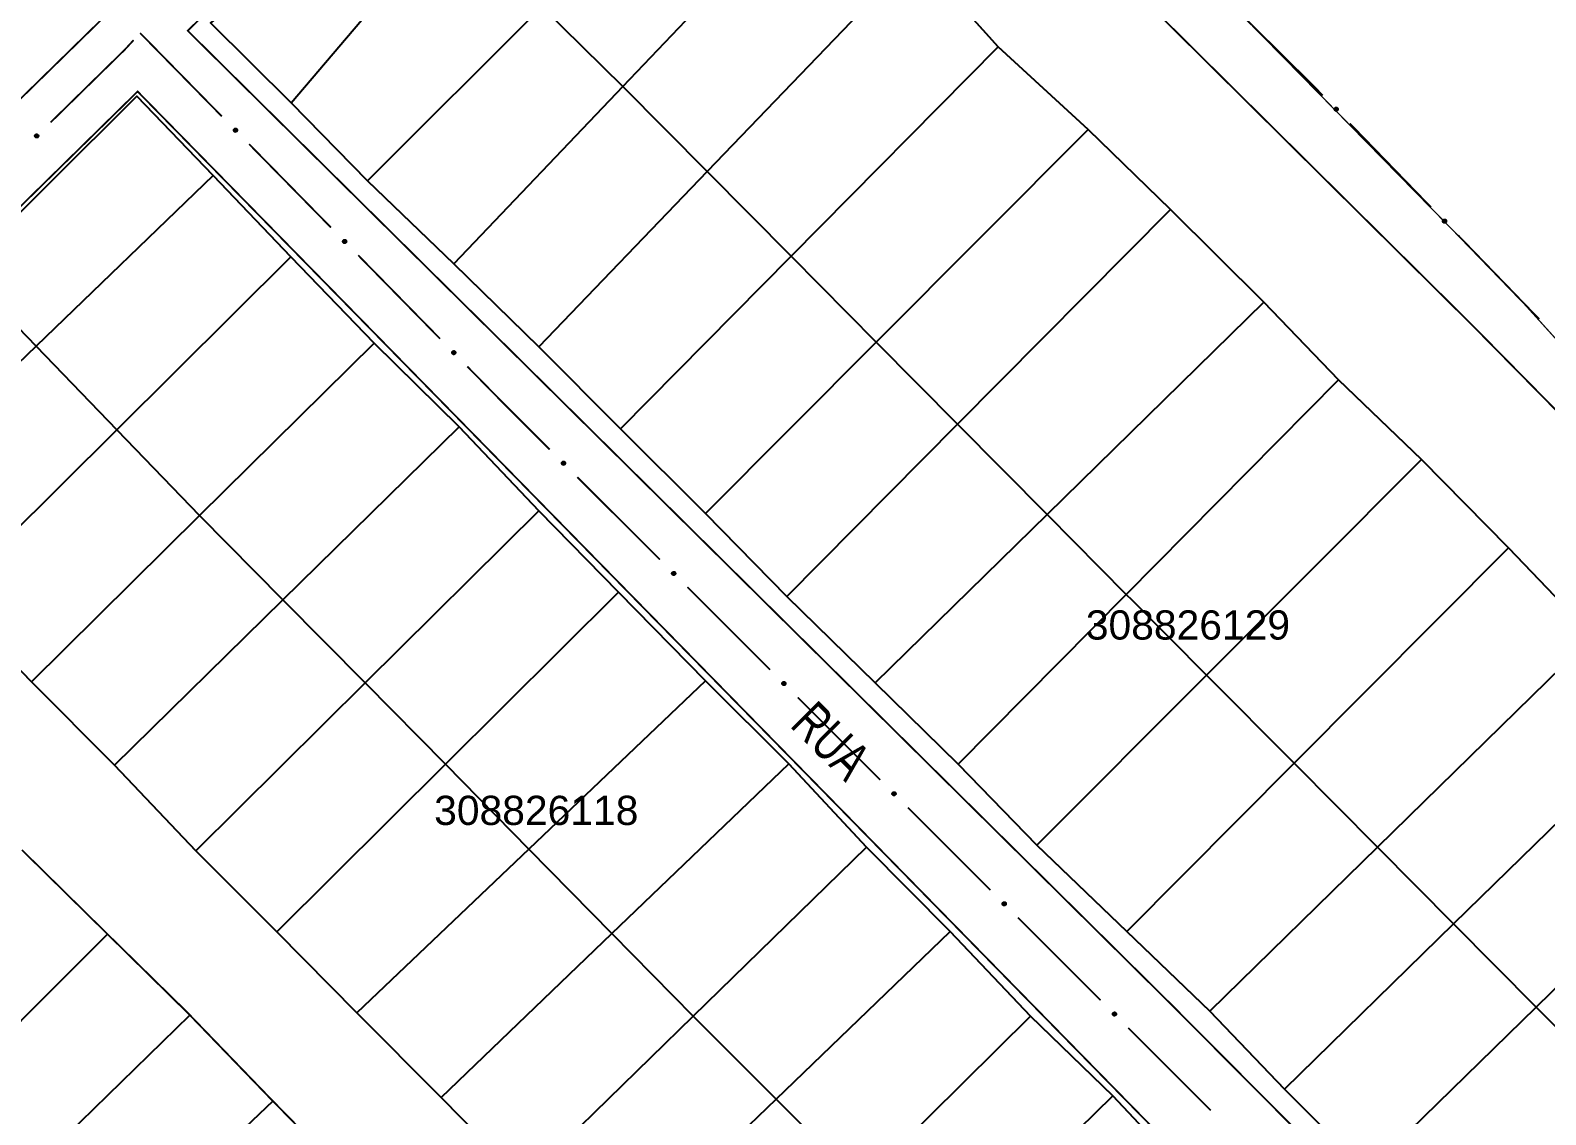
# Model space of a CAD drawing. Extents: x 205150 to 206910, y 4858726 to 4860849.
# Drawn here: x 205817.3 to 205972.9, y 4860517.1 to 4860628.5 of the extents above; entities that cross this region are included whole.
import ezdxf

# ---------------------------------------------------------------- set-up
doc = ezdxf.new("R2010")
doc.units = 0
doc.header["$LTSCALE"] = 1.5
doc.header["$MEASUREMENT"] = 0
doc.linetypes.add('TRACO_25', pattern=[8, 3, -1, 1, -1, 1, -1])
for name, color, linetype in [('CD-MALHA-LOTES', 7, 'CONTINUOUS'), ('CD_TXT_QUADRA', 7, 'CONTINUOUS'), ('LM-LIM-SETOR-FISCAL', 7, 'CONTINUOUS'), ('RU-QUADRAS', 6, 'CONTINUOUS'), ('SV-EIXO-ROD-ESTR', 7, 'CONTINUOUS'), ('SV-EIXO-RUA-N-PAV', 6, 'CONTINUOUS'), ('SV-EST-MUNIC-PAV', 20, 'CONTINUOUS'), ('SV-RUA-NAO-PAV-S-GUIA-C-GUIA', 7, 'CONTINUOUS'), ('SV-TXT-RUA-N-PAV-S-GUIA-C-GUIA', 7, 'CONTINUOUS')]:
    doc.layers.add(name, color=color, linetype=linetype)
doc.styles.add('ARIAL', font='ARIAL.TTF')
doc.linetypes.add('Limite', pattern='A,20,-3,[130,ltypeshp.shx,S=6.35,R=0,X=0,Y=0],-3,20', length=46)

msp = doc.modelspace()

# ---------------------------------------------------------------- linework, layer by layer
at = {"layer": 'CD-MALHA-LOTES'}
for points in [[(205854.56, 4860646.61), (205837.11, 4860630.27), (205835.78, 4860629.25), (205844.05, 4860621.05)], [(205878.11, 4860622.71), (205885.31, 4860630.27), (205900.17, 4860644.42)], [(205844.05, 4860621.05), (205851.89, 4860630.27), (205861.92, 4860639.02)], [(205908.18, 4860636.24), (205902.41, 4860630.27), (205886.77, 4860613.98)], [(205916.67, 4860626.8), (205908.18, 4860636.24)], [(205851.88, 4860613.05), (205869.79, 4860630.91)], [(205869.79, 4860630.91), (205878.11, 4860622.71)], [(205895.39, 4860605.29), (205916.67, 4860626.8)], [(205925.91, 4860618.29), (205916.67, 4860626.8)], [(205878.11, 4860622.71), (205860.77, 4860604.52)], [(205878.11, 4860622.71), (205886.77, 4860613.98)], [(205810.28, 4860603.91), (205828.22, 4860621.73), (205836.03, 4860613.57)], [(205844.05, 4860621.05), (205851.88, 4860613.05)], [(205904.14, 4860596.47), (205925.91, 4860618.29)], [(205934.37, 4860610.1), (205925.91, 4860618.29)], [(205836.03, 4860613.57), (205817.86, 4860596.05)], [(205836.03, 4860613.57), (205844.01, 4860605.22)], [(205886.77, 4860613.98), (205869.49, 4860595.99)], [(205886.77, 4860613.98), (205895.39, 4860605.29)], [(205851.88, 4860613.05), (205860.77, 4860604.52)], [(205912.49, 4860588.04), (205934.37, 4860610.1)], [(205943.95, 4860600.58), (205934.37, 4860610.1)], [(205810.28, 4860603.91), (205817.86, 4860596.05)], [(205844.01, 4860605.22), (205826.14, 4860587.46)], [(205844.01, 4860605.22), (205852.57, 4860596.37)], [(205860.77, 4860604.52), (205869.49, 4860595.99)], [(205877.87, 4860587.58), (205895.39, 4860605.29)], [(205895.39, 4860605.29), (205904.14, 4860596.47)], [(205943.95, 4860600.58), (205921.68, 4860578.77)], [(205951.6, 4860592.58), (205943.95, 4860600.58)], [(205834.65, 4860578.65), (205852.57, 4860596.37)], [(205852.57, 4860596.37), (205861.3, 4860587.76)], [(205886.59, 4860578.88), (205904.14, 4860596.47)], [(205904.14, 4860596.47), (205912.49, 4860588.04)], [(205817.86, 4860596.05), (205800.13, 4860578.96)], [(205817.86, 4860596.05), (205826.14, 4860587.46)], [(205869.49, 4860595.99), (205877.87, 4860587.58)], [(205929.82, 4860570.56), (205951.6, 4860592.58)], [(205960.14, 4860584.41), (205951.6, 4860592.58)], [(205826.14, 4860587.46), (205808.9, 4860570.34)], [(205826.14, 4860587.46), (205834.65, 4860578.65)], [(205843.21, 4860569.99), (205861.3, 4860587.76)], [(205861.3, 4860587.76), (205869.5, 4860579.15)], [(205877.87, 4860587.58), (205886.59, 4860578.88)], [(205894.95, 4860570.35), (205912.49, 4860588.04)], [(205912.49, 4860588.04), (205921.68, 4860578.77)], [(205938.05, 4860562.28), (205960.14, 4860584.41)], [(205969.08, 4860575.34), (205960.14, 4860584.41)], [(205869.5, 4860579.15), (205851.65, 4860561.47)], [(205869.5, 4860579.15), (205877.67, 4860570.8)], [(205817.39, 4860561.57), (205834.65, 4860578.65)], [(205834.65, 4860578.65), (205843.21, 4860569.99)], [(205886.59, 4860578.88), (205894.95, 4860570.35)], [(205921.68, 4860578.77), (205904.02, 4860561.46)], [(205921.68, 4860578.77), (205929.82, 4860570.56)], [(205947.06, 4860553.21), (205969.08, 4860575.34)], [(205977.75, 4860566.28), (205969.08, 4860575.34)], [(205817.39, 4860561.57), (205808.9, 4860570.34)], [(205825.92, 4860553.01), (205843.21, 4860569.99)], [(205843.21, 4860569.99), (205851.65, 4860561.47)], [(205859.9, 4860553.13), (205877.67, 4860570.8)], [(205877.67, 4860570.8), (205886.6, 4860561.69)], [(205894.95, 4860570.35), (205904.02, 4860561.46)], [(205912.55, 4860553.11), (205929.82, 4860570.56)], [(205929.82, 4860570.56), (205930.38, 4860570), (205938.05, 4860562.28)], [(205977.75, 4860566.28), (205955.61, 4860544.61)], [(205920.62, 4860544.82), (205938.05, 4860562.28)], [(205938.05, 4860562.28), (205947.06, 4860553.21)], [(205825.92, 4860553.01), (205817.39, 4860561.57)], [(205851.65, 4860561.47), (205834.26, 4860544.24)], [(205851.65, 4860561.47), (205859.9, 4860553.13)], [(205886.6, 4860561.69), (205868.47, 4860544.41)], [(205886.6, 4860561.69), (205895.15, 4860553.15)], [(205904.02, 4860561.46), (205912.55, 4860553.11)], [(205985.59, 4860558.36), (205963.43, 4860536.73)], [(205834.26, 4860544.24), (205825.92, 4860553.01)], [(205842.6, 4860535.91), (205859.9, 4860553.13)], [(205859.9, 4860553.13), (205868.47, 4860544.41)], [(205877, 4860535.73), (205895.15, 4860553.15)], [(205895.15, 4860553.15), (205903.13, 4860544.61)], [(205912.55, 4860553.11), (205920.62, 4860544.82)], [(205929.86, 4860535.94), (205947.06, 4860553.21)], [(205947.06, 4860553.21), (205955.61, 4860544.61)], [(205971.92, 4860528.18), (205993.85, 4860549.63)], [(205920.62, 4860544.82), (205929.86, 4860535.94)], [(205816.79, 4860543.95), (205825.21, 4860535.68)], [(205842.6, 4860535.91), (205834.26, 4860544.24)], [(205868.47, 4860544.41), (205850.8, 4860527.58)], [(205868.47, 4860544.41), (205877, 4860535.73)], [(205885.34, 4860527.25), (205903.13, 4860544.61)], [(205903.13, 4860544.61), (205911.74, 4860535.95)], [(205955.61, 4860544.61), (205938.4, 4860527.76)], [(205955.61, 4860544.61), (205963.43, 4860536.73)], [(205825.21, 4860535.68), (205807.45, 4860517.93)], [(205833.66, 4860527.36), (205825.21, 4860535.68)], [(205850.8, 4860527.58), (205842.6, 4860535.91)], [(205859.47, 4860518.89), (205877, 4860535.73)], [(205877, 4860535.73), (205885.34, 4860527.25)], [(205893.87, 4860518.73), (205911.74, 4860535.95)], [(205911.74, 4860535.95), (205919.98, 4860527.23)], [(205929.86, 4860535.94), (205938.4, 4860527.76)], [(205963.43, 4860536.73), (205946.05, 4860519.76)], [(205963.43, 4860536.73), (205971.92, 4860528.18)], [(205938.4, 4860527.76), (205946.05, 4860519.76)], [(205954.59, 4860511.24), (205971.92, 4860528.18)], [(205971.92, 4860528.18), (205979.92, 4860520.13)], [(205815.41, 4860509.53), (205833.66, 4860527.36)], [(205842.18, 4860518.53), (205833.66, 4860527.36)], [(205859.47, 4860518.89), (205850.8, 4860527.58)], [(205867.96, 4860510.27), (205885.34, 4860527.25)], [(205885.34, 4860527.25), (205893.87, 4860518.73)], [(205919.98, 4860527.23), (205902.59, 4860510.01)], [(205919.98, 4860527.23), (205928.45, 4860519.06)], [(205842.18, 4860518.53), (205823.63, 4860500.85)], [(205842.18, 4860518.53), (205850.53, 4860510.04)], [(205867.96, 4860510.27), (205859.47, 4860518.89)], [(205876.3, 4860501.8), (205893.87, 4860518.73)], [(205893.87, 4860518.73), (205902.59, 4860510.01)], [(205910.82, 4860501.79), (205928.45, 4860519.06)], [(205928.45, 4860519.06), (205936.43, 4860510.52)], [(205946.05, 4860519.76), (205954.59, 4860511.24)]]:
    msp.add_lwpolyline(points, dxfattribs=at)
at = {"layer": 'LM-LIM-SETOR-FISCAL', "linetype": 'Limite', "ltscale": 0.1, "const_width": 0.13, "flags": 128}
msp.add_lwpolyline([(205319.29, 4860270.52), (205308.71, 4860256.67), (205305.78, 4860258.84), (205287.54, 4860237.69), (205276.64, 4860225.85), (205246.75, 4860195.21), (205217.93, 4860166.62), (205205.07, 4860154.22), (205154.16, 4860103.62), (205198.33, 4860053.28), (205217.33, 4860073.87), (205228.31, 4860086.13), (205238.29, 4860095.9), (205249.21, 4860104.33), (205257.45, 4860109.18), (205264.02, 4860112.21), (205279.18, 4860117.77), (205286.26, 4860119.79), (205298.64, 4860121.61), (205309.27, 4860122.88), (205318.87, 4860123.38), (205330.48, 4860123.39), (205348.91, 4860120.43), (205359.29, 4860117.56), (205368.87, 4860113.52), (205387.79, 4860104.36), (205416.55, 4860084.92), (205427.35, 4860072.78), (205437.08, 4860059.62), (205479.77, 4859996.22), (205490.09, 4859981.19), (205507.28, 4859955.95), (205301.82, 4859758.53), (205304.27, 4859754.35), (205308.51, 4859743.48), (205314.17, 4859730.07), (205319.34, 4859714.73), (205318.69, 4859702.13), (205317.26, 4859690.64), (205315.74, 4859682.13), (205314.47, 4859670.89), (205312.89, 4859663.45), (205309.4, 4859652.21), (205307.5, 4859644.78), (205307.82, 4859635.75), (205310.04, 4859627.84), (205314.31, 4859618.34), (205319.85, 4859606.63), (205326.97, 4859596.97), (205332.19, 4859589.73), (205339.8, 4859581.22), (205346.76, 4859572.51), (205354, 4859559.81), (205353.39, 4859552.98), (205353.27, 4859547.01), (205355.22, 4859540.43), (205360.95, 4859533.08), (205371.88, 4859519.43), (205377.63, 4859512.44), (205385.79, 4859503.96), (205396.46, 4859500.67), (205404.7, 4859492.02), (205412.93, 4859478.57), (205420.22, 4859461.9), (205423.63, 4859449.31), (205425.2, 4859433.83), (205427.41, 4859417.81), (205434.87, 4859380.22), (205437.8, 4859372.3), (205447.24, 4859361.81), (205453.54, 4859349.48), (205459.05, 4859329.54), (205466.92, 4859311.43), (205476.36, 4859294.25), (205487.12, 4859281.65), (205492.89, 4859272.47), (205496.57, 4859259.35), (205503.39, 4859250.69), (205510.74, 4859242.04), (205513.88, 4859233.64), (205518.87, 4859225.77), (205525.3, 4859218.82), (205532.12, 4859213.83), (205535.79, 4859207.8), (205538.94, 4859201.5), (205542.88, 4859195.99), (205547.34, 4859189.96), (205548.12, 4859187.59), (205557.31, 4859181.03), (205563.87, 4859170.28), (205572.52, 4859159), (205575.67, 4859152.83), (205573.49, 4859146.26), (205574.41, 4859107.72), (205574.1, 4859102.45), (205570.43, 4859091.7), (205564.13, 4859081.46), (205558.88, 4859071.49), (205553.9, 4859063.1), (205553.9, 4859053.65), (205550.78, 4858995.23), (205582.12, 4858999.84), (205643.48, 4859000.72), (205662.02, 4859003.54), (205723.44, 4859017.98), (205780.86, 4859021.75), (205796.46, 4859023.04), (205822.25, 4859018.37), (205884.61, 4859012.81), (205949.14, 4859010.7), (206010.04, 4859007.01), (206085.77, 4858991.23), (206142.93, 4858964.03), (206222.76, 4858955.8), (206247.48, 4858946.16), (206320.03, 4858923.22), (206357.59, 4858908.6), (206441.35, 4858853.88), (206472.45, 4858825.54), (206535.38, 4858773.37), (206582.46, 4858737.4), (206654.71, 4858791.02), (206678.45, 4858818.8), (206712.51, 4858857.69), (206744.07, 4858897.64), (206751.69, 4858909.49), (206759.23, 4858922.23), (206766.2, 4858935.79), (206774.68, 4858954.45), (206780.86, 4858969.77), (206787.32, 4858989.53), (206795.67, 4859017.91), (206801.34, 4859037.45), (206804.81, 4859048.55), (206810.21, 4859067.25), (206818.72, 4859096.7), (206836.07, 4859155.15), (206846.57, 4859191.69), (206849.26, 4859199.97), (206857.1, 4859228.87), (206879.44, 4859306.63), (206888.86, 4859339.28), (206892.9, 4859355.31), (206898.05, 4859377.14), (206902.33, 4859396.65), (206903.66, 4859403.73), (206904.19, 4859408.48), (206905.69, 4859418.05), (206906.56, 4859427.57), (206907.69, 4859436.73), (206908.51, 4859451.61), (206908.98, 4859469.92), (206908.88, 4859478.27), (206909.31, 4859486.41), (206909.8, 4859503.75), (206908.06, 4859522.53), (206905.79, 4859539.89), (206902.11, 4859560.26), (206898.96, 4859576.34), (206897.7, 4859582.09), (206890.37, 4859608.85), (206880.35, 4859645.11), (206869.65, 4859680.81), (206865.82, 4859696.97), (206853.5, 4859740.64), (206829.42, 4859824.64), (206821, 4859851.39), (206812.97, 4859883.79), (206808.11, 4859900.23), (206792.3, 4859957.48), (206787.8, 4859976.76), (206777.66, 4860010.06), (206765, 4860051.58), (206755.54, 4860085.7), (206750.68, 4860101.63), (206741.17, 4860125.56), (206733.16, 4860141.6), (206724.53, 4860155.76), (206720.58, 4860162.18), (206711.45, 4860176.18), (206701.64, 4860187.46), (206699.72, 4860189.66), (206688, 4860201.91), (206676.62, 4860211.53), (206661.73, 4860222.42), (206647.52, 4860230.3), (206635.25, 4860235.79), (206614.85, 4860243.29), (206606.14, 4860245.65), (206597.68, 4860248), (206583.47, 4860251.01), (206568.95, 4860253.89), (206555.52, 4860256.25), (206536.42, 4860258.75), (206515.07, 4860261.46), (206491.2, 4860264.62), (206461.18, 4860268.88), (206439.8, 4860271.78), (206410.63, 4860276.21), (206388.16, 4860279.36), (206368.66, 4860282.7), (206354.57, 4860286.28), (206341.8, 4860291.58), (206328.08, 4860297.72), (206312.52, 4860304.06), (206285.44, 4860316.18), (206266.75, 4860326.61), (206251.28, 4860335.83), (206233.37, 4860347.73), (206203.78, 4860369), (206190.98, 4860381.36), (206176.1, 4860393.77), (206148.73, 4860420.73), (206131.72, 4860438.15), (206119.93, 4860450.72), (206096.07, 4860474.64), (206079.22, 4860491.32), (206053.65, 4860516.64), (206024.02, 4860544.98), (206003.48, 4860565.32), (205982.61, 4860587.19), (205969.68, 4860601.5), (205947.41, 4860624.23), (205941.47, 4860630.27), (205933.71, 4860637.54), (205921.87, 4860648.63), (205904.16, 4860665.5), (205891.55, 4860678.66), (205883.32, 4860686.89), (205866.07, 4860704.91), (205856.37, 4860714.35), (205825.17, 4860745.55), (205813.99, 4860756.84), (205803.22, 4860767.55), (205796.49, 4860774.25), (205790.73, 4860779.92), (205778.11, 4860792.25), (205767.26, 4860803.09), (205754.34, 4860816.31), (205748.7, 4860822.1), (205743.2, 4860827.74), (205737.56, 4860833.24), (205728.8, 4860841.85), (205722.27, 4860848.82), (205716.69, 4860834.76), (205683.28, 4860785.15), (205648.13, 4860731.52), (205621.03, 4860690.19), (205590.06, 4860643.83), (205580.55, 4860630.3), (205567.6, 4860611.82), (205565.6, 4860608.82), (205469.79, 4860465.73), (205420.74, 4860392.29), (205335.67, 4860262.2), (205321.6, 4860273.55)], close=True, dxfattribs=at)
at = {"layer": 'RU-QUADRAS', "linetype": 'Continuous'}
for points in [[(205908.18, 4860636.24), (205916.67, 4860626.8), (205925.91, 4860618.29), (205934.37, 4860610.1), (205943.95, 4860600.58), (205951.6, 4860592.58), (205960.14, 4860584.41), (205969.08, 4860575.34), (205977.75, 4860566.28), (205985.59, 4860558.36), (205993.85, 4860549.63), (206002.2, 4860542.08), (206010.32, 4860533.84), (206019.38, 4860524.49), (205996.97, 4860502.81)], [(205954.59, 4860511.24), (205946.05, 4860519.76), (205938.4, 4860527.76), (205929.86, 4860535.94), (205920.62, 4860544.82), (205912.55, 4860553.11), (205904.02, 4860561.46), (205894.95, 4860570.35), (205886.59, 4860578.88), (205877.87, 4860587.58), (205869.49, 4860595.99), (205860.77, 4860604.52), (205851.88, 4860613.05), (205844.05, 4860621.05), (205835.78, 4860629.25)]]:
    msp.add_lwpolyline(points, dxfattribs=at)
at = {"layer": 'RU-QUADRAS'}
for points in [[(205936.43, 4860510.52), (205928.45, 4860519.06), (205919.98, 4860527.23), (205911.74, 4860535.95), (205903.13, 4860544.61), (205895.15, 4860553.15), (205886.6, 4860561.69), (205877.67, 4860570.8), (205869.5, 4860579.15), (205861.3, 4860587.76), (205852.57, 4860596.37), (205844.01, 4860605.22), (205836.03, 4860613.57), (205828.22, 4860621.73), (205810.28, 4860603.91)], [(205808.9, 4860570.34), (205817.39, 4860561.57), (205825.92, 4860553.01), (205834.26, 4860544.24), (205842.6, 4860535.91), (205850.8, 4860527.58), (205859.47, 4860518.89), (205867.96, 4860510.27)], [(205850.2, 4860510.37), (205841.85, 4860518.87), (205833.34, 4860527.7), (205824.87, 4860536.01), (205816.45, 4860544.28)]]:
    msp.add_lwpolyline(points, dxfattribs=at)
at = {"layer": 'SV-EIXO-ROD-ESTR', "const_width": 0.18, "flags": 128}
for points in [[(205941.47, 4860630.27), (205948.58, 4860623.24)], [(205948.58, 4860623.24), (205948.98, 4860622.85)], [(205948.98, 4860622.85), (205949.98, 4860621.81)], [(205952.76, 4860618.94), (205961.11, 4860610.32)], [(205963.89, 4860607.44), (205972.23, 4860598.82)]]:
    msp.add_lwpolyline(points, dxfattribs=at)
at = {"layer": 'SV-EIXO-ROD-ESTR', "flags": 128}
for points in [[(205951.35, 4860620.56), (205951.4, 4860620.56), (205951.44, 4860620.55), (205951.48, 4860620.53), (205951.5, 4860620.5), (205951.52, 4860620.48), (205951.54, 4860620.44), (205951.55, 4860620.4), (205951.55, 4860620.36), (205951.54, 4860620.31), (205951.52, 4860620.28), (205951.5, 4860620.25), (205951.47, 4860620.23), (205951.44, 4860620.22), (205951.39, 4860620.21), (205951.35, 4860620.21), (205951.3, 4860620.22), (205951.27, 4860620.24), (205951.25, 4860620.26), (205951.22, 4860620.29), (205951.21, 4860620.32), (205951.2, 4860620.36), (205951.2, 4860620.41), (205951.21, 4860620.45), (205951.23, 4860620.48), (205951.25, 4860620.51), (205951.28, 4860620.53), (205951.31, 4860620.55), (205951.35, 4860620.56)], [(205962.48, 4860609.06), (205962.53, 4860609.06), (205962.57, 4860609.05), (205962.6, 4860609.03), (205962.63, 4860609), (205962.65, 4860608.98), (205962.66, 4860608.95), (205962.67, 4860608.91), (205962.67, 4860608.86), (205962.66, 4860608.81), (205962.65, 4860608.78), (205962.62, 4860608.75), (205962.59, 4860608.73), (205962.56, 4860608.72), (205962.52, 4860608.71), (205962.47, 4860608.71), (205962.43, 4860608.72), (205962.4, 4860608.74), (205962.37, 4860608.76), (205962.35, 4860608.79), (205962.33, 4860608.82), (205962.32, 4860608.86), (205962.32, 4860608.91), (205962.33, 4860608.95), (205962.35, 4860608.98), (205962.38, 4860609.01), (205962.4, 4860609.03), (205962.44, 4860609.05), (205962.48, 4860609.06)]]:
    msp.add_lwpolyline(points, close=True, dxfattribs=at)
for points in [[(205951.2, 4860620.41), (205951.44, 4860620.22)], [(205951.2, 4860620.38), (205951.41, 4860620.21)], [(205951.2, 4860620.36), (205951.39, 4860620.21)], [(205951.21, 4860620.45), (205951.47, 4860620.23)], [(205951.21, 4860620.43), (205951.45, 4860620.23)], [(205951.21, 4860620.34), (205951.36, 4860620.21)], [(205951.21, 4860620.32), (205951.35, 4860620.21)], [(205951.22, 4860620.46), (205951.48, 4860620.24)], [(205951.22, 4860620.3), (205951.32, 4860620.22)], [(205951.22, 4860620.29), (205951.3, 4860620.22)], [(205951.23, 4860620.48), (205951.5, 4860620.25)], [(205951.24, 4860620.49), (205951.51, 4860620.27)], [(205951.25, 4860620.51), (205951.52, 4860620.28)], [(205951.27, 4860620.52), (205951.53, 4860620.3)], [(205951.28, 4860620.53), (205951.54, 4860620.31)], [(205951.3, 4860620.54), (205951.54, 4860620.34)], [(205951.31, 4860620.55), (205951.55, 4860620.36)], [(205951.33, 4860620.55), (205951.55, 4860620.38)], [(205951.35, 4860620.56), (205951.55, 4860620.4)], [(205951.38, 4860620.56), (205951.54, 4860620.43)], [(205951.4, 4860620.56), (205951.54, 4860620.44)], [(205951.43, 4860620.55), (205951.52, 4860620.47)], [(205951.44, 4860620.55), (205951.52, 4860620.48)], [(205962.32, 4860608.91), (205962.56, 4860608.72)], [(205962.32, 4860608.86), (205962.52, 4860608.71)], [(205962.33, 4860608.95), (205962.59, 4860608.73)], [(205962.33, 4860608.93), (205962.57, 4860608.73)], [(205962.33, 4860608.88), (205962.54, 4860608.71)], [(205962.33, 4860608.84), (205962.49, 4860608.71)], [(205962.33, 4860608.82), (205962.47, 4860608.71)], [(205962.34, 4860608.96), (205962.61, 4860608.74)], [(205962.34, 4860608.8), (205962.45, 4860608.72)], [(205962.35, 4860608.98), (205962.62, 4860608.75)], [(205962.35, 4860608.79), (205962.43, 4860608.72)], [(205962.37, 4860608.99), (205962.63, 4860608.77)], [(205962.38, 4860609.01), (205962.65, 4860608.78)], [(205962.39, 4860609.02), (205962.65, 4860608.8)], [(205962.4, 4860609.03), (205962.66, 4860608.81)], [(205962.42, 4860609.04), (205962.67, 4860608.84)], [(205962.44, 4860609.05), (205962.67, 4860608.86)], [(205962.46, 4860609.05), (205962.67, 4860608.88)], [(205962.48, 4860609.06), (205962.67, 4860608.91)], [(205962.5, 4860609.06), (205962.66, 4860608.93)], [(205962.53, 4860609.06), (205962.66, 4860608.95)], [(205962.55, 4860609.05), (205962.65, 4860608.97)], [(205962.57, 4860609.05), (205962.65, 4860608.98)]]:
    msp.add_lwpolyline(points, dxfattribs=at)
at = {"layer": 'SV-EIXO-RUA-N-PAV', "const_width": 0.18, "flags": 128}
for points in [[(205826.96, 4860626.49), (205827.88, 4860627.49)], [(205828.54, 4860628.22), (205836.94, 4860619.65)], [(205819.36, 4860619.04), (205826.5, 4860626.04)], [(205826.5, 4860626.04), (205826.96, 4860626.49)], [(205839.74, 4860616.8), (205848.15, 4860608.23)], [(205850.95, 4860605.38), (205859.35, 4860596.81)], [(205862.15, 4860593.96), (205864.96, 4860591.1)], [(205864.96, 4860591.1), (205865.29, 4860590.76)], [(205865.29, 4860590.76), (205870.61, 4860585.44)], [(205873.44, 4860582.61), (205881.92, 4860574.13)], [(205884.75, 4860571.3), (205893.24, 4860562.81)], [(205896.07, 4860559.98), (205904.55, 4860551.5)], [(205907.38, 4860548.67), (205915.86, 4860540.19)], [(205918.69, 4860537.36), (205927.18, 4860528.87)], [(205930.01, 4860526.04), (205938.49, 4860517.56)]]:
    msp.add_lwpolyline(points, dxfattribs=at)
at = {"layer": 'SV-EIXO-RUA-N-PAV', "flags": 128}
for points in [[(205838.32, 4860618.4), (205838.37, 4860618.4), (205838.41, 4860618.4), (205838.44, 4860618.38), (205838.47, 4860618.35), (205838.49, 4860618.33), (205838.51, 4860618.29), (205838.52, 4860618.25), (205838.52, 4860618.2), (205838.51, 4860618.16), (205838.49, 4860618.13), (205838.47, 4860618.1), (205838.44, 4860618.08), (205838.41, 4860618.06), (205838.37, 4860618.05), (205838.32, 4860618.05), (205838.28, 4860618.06), (205838.24, 4860618.08), (205838.22, 4860618.11), (205838.19, 4860618.13), (205838.18, 4860618.17), (205838.17, 4860618.21), (205838.17, 4860618.26), (205838.18, 4860618.3), (205838.2, 4860618.33), (205838.22, 4860618.35), (205838.25, 4860618.38), (205838.28, 4860618.4), (205838.32, 4860618.4)], [(205817.75, 4860617.62), (205817.75, 4860617.67), (205817.76, 4860617.71), (205817.78, 4860617.75), (205817.8, 4860617.77), (205817.83, 4860617.79), (205817.86, 4860617.81), (205817.9, 4860617.82), (205817.95, 4860617.82), (205817.99, 4860617.81), (205818.02, 4860617.79), (205818.05, 4860617.77), (205818.07, 4860617.74), (205818.09, 4860617.71), (205818.1, 4860617.67), (205818.1, 4860617.62), (205818.09, 4860617.58), (205818.07, 4860617.55), (205818.05, 4860617.52), (205818.02, 4860617.5), (205817.99, 4860617.48), (205817.95, 4860617.47), (205817.9, 4860617.47), (205817.86, 4860617.48), (205817.82, 4860617.5), (205817.8, 4860617.52), (205817.78, 4860617.55), (205817.76, 4860617.58), (205817.75, 4860617.62)], [(205849.53, 4860606.98), (205849.58, 4860606.98), (205849.62, 4860606.97), (205849.65, 4860606.96), (205849.67, 4860606.93), (205849.7, 4860606.91), (205849.71, 4860606.87), (205849.72, 4860606.83), (205849.73, 4860606.78), (205849.71, 4860606.74), (205849.7, 4860606.71), (205849.67, 4860606.68), (205849.65, 4860606.66), (205849.61, 4860606.64), (205849.57, 4860606.63), (205849.52, 4860606.63), (205849.48, 4860606.64), (205849.45, 4860606.66), (205849.42, 4860606.69), (205849.4, 4860606.71), (205849.38, 4860606.75), (205849.37, 4860606.79), (205849.37, 4860606.83), (205849.38, 4860606.88), (205849.4, 4860606.91), (205849.43, 4860606.93), (205849.45, 4860606.96), (205849.48, 4860606.97), (205849.53, 4860606.98)], [(205860.73, 4860595.56), (205860.78, 4860595.56), (205860.82, 4860595.55), (205860.86, 4860595.53), (205860.88, 4860595.51), (205860.9, 4860595.48), (205860.92, 4860595.45), (205860.93, 4860595.41), (205860.93, 4860595.36), (205860.92, 4860595.32), (205860.9, 4860595.29), (205860.88, 4860595.26), (205860.85, 4860595.24), (205860.82, 4860595.22), (205860.78, 4860595.21), (205860.73, 4860595.21), (205860.69, 4860595.22), (205860.66, 4860595.24), (205860.63, 4860595.26), (205860.61, 4860595.29), (205860.59, 4860595.32), (205860.58, 4860595.37), (205860.58, 4860595.41), (205860.59, 4860595.46), (205860.61, 4860595.49), (205860.63, 4860595.51), (205860.66, 4860595.54), (205860.69, 4860595.55), (205860.73, 4860595.56)], [(205872, 4860584.21), (205872.05, 4860584.21), (205872.09, 4860584.2), (205872.12, 4860584.18), (205872.15, 4860584.16), (205872.17, 4860584.13), (205872.19, 4860584.1), (205872.2, 4860584.06), (205872.2, 4860584.01), (205872.19, 4860583.96), (205872.17, 4860583.93), (205872.15, 4860583.9), (205872.12, 4860583.88), (205872.09, 4860583.87), (205872.05, 4860583.85), (205872, 4860583.86), (205871.96, 4860583.86), (205871.93, 4860583.88), (205871.9, 4860583.91), (205871.88, 4860583.93), (205871.86, 4860583.97), (205871.85, 4860584.01), (205871.85, 4860584.06), (205871.86, 4860584.1), (205871.88, 4860584.13), (205871.9, 4860584.15), (205871.93, 4860584.18), (205871.96, 4860584.2), (205872, 4860584.21)], [(205883.31, 4860572.89), (205883.36, 4860572.89), (205883.4, 4860572.88), (205883.44, 4860572.86), (205883.46, 4860572.84), (205883.49, 4860572.81), (205883.5, 4860572.78), (205883.51, 4860572.74), (205883.51, 4860572.69), (205883.5, 4860572.65), (205883.49, 4860572.62), (205883.46, 4860572.59), (205883.44, 4860572.57), (205883.4, 4860572.55), (205883.36, 4860572.54), (205883.31, 4860572.54), (205883.27, 4860572.55), (205883.24, 4860572.57), (205883.21, 4860572.59), (205883.19, 4860572.62), (205883.17, 4860572.65), (205883.16, 4860572.69), (205883.16, 4860572.74), (205883.17, 4860572.78), (205883.19, 4860572.81), (205883.21, 4860572.84), (205883.24, 4860572.86), (205883.27, 4860572.88), (205883.31, 4860572.89)], [(205894.63, 4860561.58), (205894.68, 4860561.58), (205894.72, 4860561.57), (205894.75, 4860561.55), (205894.78, 4860561.53), (205894.8, 4860561.5), (205894.82, 4860561.47), (205894.83, 4860561.43), (205894.83, 4860561.38), (205894.82, 4860561.34), (205894.8, 4860561.3), (205894.78, 4860561.28), (205894.75, 4860561.25), (205894.72, 4860561.24), (205894.68, 4860561.23), (205894.63, 4860561.23), (205894.59, 4860561.24), (205894.55, 4860561.26), (205894.53, 4860561.28), (205894.5, 4860561.31), (205894.49, 4860561.34), (205894.48, 4860561.38), (205894.48, 4860561.43), (205894.49, 4860561.47), (205894.5, 4860561.5), (205894.53, 4860561.53), (205894.55, 4860561.55), (205894.59, 4860561.57), (205894.63, 4860561.58)], [(205905.94, 4860550.26), (205905.99, 4860550.26), (205906.03, 4860550.26), (205906.07, 4860550.24), (205906.09, 4860550.21), (205906.11, 4860550.19), (205906.13, 4860550.16), (205906.14, 4860550.12), (205906.14, 4860550.07), (205906.13, 4860550.02), (205906.11, 4860549.99), (205906.09, 4860549.96), (205906.06, 4860549.94), (205906.03, 4860549.92), (205905.99, 4860549.91), (205905.94, 4860549.91), (205905.9, 4860549.92), (205905.87, 4860549.94), (205905.84, 4860549.96), (205905.82, 4860549.99), (205905.8, 4860550.02), (205905.79, 4860550.07), (205905.79, 4860550.11), (205905.8, 4860550.16), (205905.82, 4860550.19), (205905.84, 4860550.21), (205905.87, 4860550.24), (205905.9, 4860550.25), (205905.94, 4860550.26)], [(205917.25, 4860538.95), (205917.3, 4860538.95), (205917.35, 4860538.94), (205917.38, 4860538.92), (205917.4, 4860538.9), (205917.43, 4860538.87), (205917.44, 4860538.84), (205917.45, 4860538.8), (205917.46, 4860538.75), (205917.44, 4860538.71), (205917.43, 4860538.68), (205917.4, 4860538.65), (205917.38, 4860538.63), (205917.34, 4860538.61), (205917.3, 4860538.6), (205917.25, 4860538.6), (205917.21, 4860538.61), (205917.18, 4860538.63), (205917.15, 4860538.65), (205917.13, 4860538.68), (205917.11, 4860538.71), (205917.1, 4860538.75), (205917.1, 4860538.8), (205917.11, 4860538.84), (205917.13, 4860538.87), (205917.15, 4860538.9), (205917.18, 4860538.92), (205917.21, 4860538.94), (205917.25, 4860538.95)], [(205928.57, 4860527.64), (205928.62, 4860527.64), (205928.66, 4860527.63), (205928.69, 4860527.61), (205928.72, 4860527.59), (205928.74, 4860527.56), (205928.76, 4860527.53), (205928.77, 4860527.49), (205928.77, 4860527.44), (205928.76, 4860527.4), (205928.74, 4860527.36), (205928.72, 4860527.34), (205928.69, 4860527.31), (205928.66, 4860527.3), (205928.62, 4860527.29), (205928.57, 4860527.29), (205928.53, 4860527.3), (205928.5, 4860527.31), (205928.47, 4860527.34), (205928.44, 4860527.37), (205928.43, 4860527.4), (205928.42, 4860527.44), (205928.42, 4860527.49), (205928.43, 4860527.53), (205928.44, 4860527.56), (205928.47, 4860527.59), (205928.5, 4860527.61), (205928.53, 4860527.63), (205928.57, 4860527.64)]]:
    msp.add_lwpolyline(points, close=True, dxfattribs=at)
for points in [[(205838.17, 4860618.27), (205838.42, 4860618.07)], [(205838.17, 4860618.26), (205838.41, 4860618.06)], [(205838.17, 4860618.23), (205838.38, 4860618.06)], [(205838.17, 4860618.21), (205838.37, 4860618.05)], [(205838.18, 4860618.3), (205838.44, 4860618.08)], [(205838.18, 4860618.18), (205838.34, 4860618.06)], [(205838.18, 4860618.17), (205838.32, 4860618.05)], [(205838.19, 4860618.31), (205838.45, 4860618.09)], [(205838.19, 4860618.15), (205838.29, 4860618.06)], [(205838.19, 4860618.13), (205838.28, 4860618.06)], [(205838.2, 4860618.33), (205838.47, 4860618.1)], [(205838.21, 4860618.34), (205838.48, 4860618.11)], [(205838.22, 4860618.35), (205838.49, 4860618.13)], [(205838.24, 4860618.36), (205838.5, 4860618.15)], [(205838.25, 4860618.38), (205838.51, 4860618.16)], [(205838.27, 4860618.38), (205838.51, 4860618.19)], [(205838.28, 4860618.4), (205838.52, 4860618.2)], [(205838.3, 4860618.4), (205838.52, 4860618.23)], [(205838.32, 4860618.4), (205838.52, 4860618.25)], [(205838.35, 4860618.4), (205838.51, 4860618.28)], [(205838.37, 4860618.4), (205838.51, 4860618.29)], [(205838.39, 4860618.4), (205838.49, 4860618.32)], [(205838.41, 4860618.4), (205838.49, 4860618.33)], [(205817.75, 4860617.62), (205817.9, 4860617.82)], [(205817.75, 4860617.6), (205817.92, 4860617.82)], [(205817.75, 4860617.67), (205817.86, 4860617.81)], [(205817.75, 4860617.65), (205817.87, 4860617.81)], [(205817.75, 4860617.7), (205817.84, 4860617.8)], [(205817.76, 4860617.58), (205817.95, 4860617.82)], [(205817.76, 4860617.71), (205817.83, 4860617.79)], [(205817.77, 4860617.57), (205817.97, 4860617.81)], [(205817.78, 4860617.55), (205817.99, 4860617.81)], [(205817.79, 4860617.54), (205818, 4860617.8)], [(205817.8, 4860617.52), (205818.02, 4860617.79)], [(205817.81, 4860617.51), (205818.04, 4860617.78)], [(205817.82, 4860617.5), (205818.05, 4860617.77)], [(205817.84, 4860617.49), (205818.06, 4860617.75)], [(205817.86, 4860617.48), (205818.07, 4860617.74)], [(205817.88, 4860617.48), (205818.08, 4860617.72)], [(205817.9, 4860617.47), (205818.09, 4860617.71)], [(205817.92, 4860617.47), (205818.09, 4860617.69)], [(205817.95, 4860617.47), (205818.1, 4860617.67)], [(205817.97, 4860617.48), (205818.09, 4860617.64)], [(205817.99, 4860617.48), (205818.1, 4860617.62)], [(205818.01, 4860617.49), (205818.09, 4860617.59)], [(205818.02, 4860617.5), (205818.09, 4860617.58)], [(205849.47, 4860606.96), (205849.72, 4860606.77)], [(205849.48, 4860606.97), (205849.73, 4860606.78)], [(205849.5, 4860606.98), (205849.72, 4860606.81)], [(205849.53, 4860606.98), (205849.72, 4860606.83)], [(205849.55, 4860606.98), (205849.71, 4860606.86)], [(205849.58, 4860606.98), (205849.71, 4860606.87)], [(205849.6, 4860606.98), (205849.7, 4860606.89)], [(205849.62, 4860606.97), (205849.7, 4860606.91)], [(205849.37, 4860606.83), (205849.61, 4860606.64)], [(205849.37, 4860606.79), (205849.57, 4860606.63)], [(205849.38, 4860606.88), (205849.65, 4860606.66)], [(205849.38, 4860606.85), (205849.63, 4860606.65)], [(205849.38, 4860606.81), (205849.59, 4860606.64)], [(205849.38, 4860606.76), (205849.54, 4860606.64)], [(205849.38, 4860606.75), (205849.52, 4860606.63)], [(205849.39, 4860606.89), (205849.66, 4860606.67)], [(205849.4, 4860606.91), (205849.67, 4860606.68)], [(205849.4, 4860606.73), (205849.5, 4860606.64)], [(205849.4, 4860606.71), (205849.48, 4860606.64)], [(205849.42, 4860606.92), (205849.68, 4860606.69)], [(205849.43, 4860606.93), (205849.7, 4860606.71)], [(205849.44, 4860606.94), (205849.7, 4860606.73)], [(205849.45, 4860606.96), (205849.71, 4860606.74)], [(205860.58, 4860595.41), (205860.82, 4860595.22)], [(205860.58, 4860595.39), (205860.79, 4860595.22)], [(205860.58, 4860595.37), (205860.78, 4860595.21)], [(205860.59, 4860595.46), (205860.85, 4860595.24)], [(205860.59, 4860595.43), (205860.83, 4860595.23)], [(205860.59, 4860595.34), (205860.75, 4860595.22)], [(205860.59, 4860595.32), (205860.73, 4860595.21)], [(205860.6, 4860595.47), (205860.86, 4860595.25)], [(205860.6, 4860595.31), (205860.7, 4860595.22)], [(205860.61, 4860595.49), (205860.88, 4860595.26)], [(205860.61, 4860595.29), (205860.69, 4860595.22)], [(205860.62, 4860595.5), (205860.89, 4860595.27)], [(205860.63, 4860595.51), (205860.9, 4860595.29)], [(205860.65, 4860595.52), (205860.91, 4860595.31)], [(205860.66, 4860595.54), (205860.92, 4860595.32)], [(205860.68, 4860595.54), (205860.92, 4860595.35)], [(205860.69, 4860595.55), (205860.93, 4860595.36)], [(205860.71, 4860595.56), (205860.93, 4860595.39)], [(205860.73, 4860595.56), (205860.93, 4860595.41)], [(205860.76, 4860595.56), (205860.92, 4860595.44)], [(205860.78, 4860595.56), (205860.92, 4860595.45)], [(205860.8, 4860595.56), (205860.9, 4860595.47)], [(205860.82, 4860595.55), (205860.9, 4860595.48)], [(205871.85, 4860584.07), (205872.1, 4860583.88)], [(205871.85, 4860584.06), (205872.09, 4860583.87)], [(205871.85, 4860584.03), (205872.07, 4860583.86)], [(205871.85, 4860584.01), (205872.05, 4860583.85)], [(205871.86, 4860584.1), (205872.12, 4860583.88)], [(205871.86, 4860583.98), (205872.02, 4860583.86)], [(205871.86, 4860583.97), (205872, 4860583.86)], [(205871.87, 4860584.11), (205872.13, 4860583.89)], [(205871.87, 4860583.95), (205871.97, 4860583.86)], [(205871.88, 4860584.13), (205872.15, 4860583.9)], [(205871.88, 4860583.93), (205871.96, 4860583.86)], [(205871.89, 4860584.14), (205872.16, 4860583.92)], [(205871.9, 4860584.15), (205872.17, 4860583.93)], [(205871.92, 4860584.16), (205872.18, 4860583.95)], [(205871.93, 4860584.18), (205872.19, 4860583.96)], [(205871.95, 4860584.18), (205872.19, 4860583.99)], [(205871.96, 4860584.2), (205872.2, 4860584.01)], [(205871.98, 4860584.2), (205872.2, 4860584.03)], [(205872, 4860584.21), (205872.2, 4860584.06)], [(205872.03, 4860584.2), (205872.19, 4860584.08)], [(205872.05, 4860584.21), (205872.19, 4860584.1)], [(205872.07, 4860584.2), (205872.17, 4860584.12)], [(205872.09, 4860584.2), (205872.17, 4860584.13)], [(205883.16, 4860572.74), (205883.4, 4860572.55)], [(205883.17, 4860572.78), (205883.44, 4860572.57)], [(205883.17, 4860572.76), (205883.42, 4860572.56)], [(205883.18, 4860572.8), (205883.45, 4860572.58)], [(205883.19, 4860572.81), (205883.46, 4860572.59)], [(205883.2, 4860572.83), (205883.47, 4860572.6)], [(205883.21, 4860572.84), (205883.49, 4860572.62)], [(205883.23, 4860572.85), (205883.49, 4860572.64)], [(205883.24, 4860572.86), (205883.5, 4860572.65)], [(205883.26, 4860572.87), (205883.51, 4860572.68)], [(205883.27, 4860572.88), (205883.51, 4860572.69)], [(205883.29, 4860572.89), (205883.51, 4860572.72)], [(205883.31, 4860572.89), (205883.51, 4860572.74)], [(205883.34, 4860572.89), (205883.5, 4860572.77)], [(205883.36, 4860572.89), (205883.5, 4860572.78)], [(205883.39, 4860572.89), (205883.49, 4860572.8)], [(205883.4, 4860572.88), (205883.49, 4860572.81)], [(205883.16, 4860572.69), (205883.36, 4860572.54)], [(205883.17, 4860572.72), (205883.38, 4860572.55)], [(205883.17, 4860572.67), (205883.33, 4860572.55)], [(205883.17, 4860572.65), (205883.31, 4860572.54)], [(205883.19, 4860572.63), (205883.29, 4860572.55)], [(205883.19, 4860572.62), (205883.27, 4860572.55)], [(205894.48, 4860561.45), (205894.73, 4860561.25)], [(205894.48, 4860561.43), (205894.72, 4860561.24)], [(205894.48, 4860561.4), (205894.69, 4860561.23)], [(205894.48, 4860561.38), (205894.68, 4860561.23)], [(205894.49, 4860561.47), (205894.75, 4860561.25)], [(205894.49, 4860561.36), (205894.65, 4860561.23)], [(205894.49, 4860561.34), (205894.63, 4860561.23)], [(205894.5, 4860561.5), (205894.78, 4860561.28)], [(205894.5, 4860561.48), (205894.76, 4860561.27)], [(205894.5, 4860561.32), (205894.6, 4860561.24)], [(205894.5, 4860561.31), (205894.59, 4860561.24)], [(205894.52, 4860561.51), (205894.79, 4860561.29)], [(205894.53, 4860561.53), (205894.8, 4860561.3)], [(205894.54, 4860561.54), (205894.81, 4860561.33)], [(205894.55, 4860561.55), (205894.82, 4860561.34)], [(205894.57, 4860561.56), (205894.82, 4860561.36)], [(205894.59, 4860561.57), (205894.83, 4860561.38)], [(205894.61, 4860561.57), (205894.82, 4860561.41)], [(205894.63, 4860561.58), (205894.83, 4860561.43)], [(205894.65, 4860561.58), (205894.82, 4860561.45)], [(205894.68, 4860561.58), (205894.82, 4860561.47)], [(205894.7, 4860561.57), (205894.8, 4860561.49)], [(205894.72, 4860561.57), (205894.8, 4860561.5)], [(205905.79, 4860550.11), (205906.03, 4860549.92)], [(205905.79, 4860550.09), (205906.01, 4860549.92)], [(205905.79, 4860550.07), (205905.99, 4860549.91)], [(205905.8, 4860550.16), (205906.06, 4860549.94)], [(205905.8, 4860550.13), (205906.04, 4860549.94)], [(205905.8, 4860550.04), (205905.96, 4860549.92)], [(205905.8, 4860550.02), (205905.94, 4860549.91)], [(205905.81, 4860550.17), (205906.07, 4860549.95)], [(205905.81, 4860550.01), (205905.91, 4860549.92)], [(205905.82, 4860550.19), (205906.09, 4860549.96)], [(205905.82, 4860549.99), (205905.9, 4860549.92)], [(205905.83, 4860550.2), (205906.1, 4860549.98)], [(205905.84, 4860550.21), (205906.11, 4860549.99)], [(205905.86, 4860550.22), (205906.12, 4860550.01)], [(205905.87, 4860550.24), (205906.13, 4860550.02)], [(205905.89, 4860550.24), (205906.13, 4860550.05)], [(205905.9, 4860550.25), (205906.14, 4860550.07)], [(205905.92, 4860550.26), (205906.14, 4860550.09)], [(205905.94, 4860550.26), (205906.14, 4860550.12)], [(205905.97, 4860550.26), (205906.13, 4860550.14)], [(205905.99, 4860550.26), (205906.13, 4860550.16)], [(205906.01, 4860550.26), (205906.11, 4860550.18)], [(205906.03, 4860550.26), (205906.11, 4860550.19)], [(205917.1, 4860538.8), (205917.34, 4860538.61)], [(205917.1, 4860538.75), (205917.3, 4860538.6)], [(205917.11, 4860538.84), (205917.38, 4860538.63)], [(205917.11, 4860538.82), (205917.36, 4860538.62)], [(205917.11, 4860538.77), (205917.32, 4860538.61)], [(205917.11, 4860538.73), (205917.27, 4860538.61)], [(205917.11, 4860538.71), (205917.25, 4860538.6)], [(205917.12, 4860538.85), (205917.39, 4860538.64)], [(205917.13, 4860538.87), (205917.4, 4860538.65)], [(205917.13, 4860538.69), (205917.23, 4860538.61)], [(205917.13, 4860538.68), (205917.21, 4860538.61)], [(205917.14, 4860538.88), (205917.41, 4860538.66)], [(205917.15, 4860538.9), (205917.43, 4860538.68)], [(205917.17, 4860538.91), (205917.43, 4860538.7)], [(205917.18, 4860538.92), (205917.44, 4860538.71)], [(205917.2, 4860538.93), (205917.45, 4860538.73)], [(205917.21, 4860538.94), (205917.46, 4860538.75)], [(205917.23, 4860538.94), (205917.45, 4860538.78)], [(205917.25, 4860538.95), (205917.45, 4860538.8)], [(205917.28, 4860538.95), (205917.44, 4860538.83)], [(205917.3, 4860538.95), (205917.44, 4860538.84)], [(205917.33, 4860538.95), (205917.43, 4860538.86)], [(205917.35, 4860538.94), (205917.43, 4860538.87)], [(205928.49, 4860527.6), (205928.75, 4860527.38)], [(205928.5, 4860527.61), (205928.76, 4860527.4)], [(205928.51, 4860527.61), (205928.76, 4860527.42)], [(205928.53, 4860527.63), (205928.77, 4860527.44)], [(205928.55, 4860527.63), (205928.77, 4860527.46)], [(205928.57, 4860527.64), (205928.77, 4860527.49)], [(205928.6, 4860527.64), (205928.76, 4860527.51)], [(205928.62, 4860527.64), (205928.76, 4860527.53)], [(205928.64, 4860527.63), (205928.74, 4860527.55)], [(205928.66, 4860527.63), (205928.74, 4860527.56)], [(205928.42, 4860527.5), (205928.67, 4860527.31)], [(205928.42, 4860527.49), (205928.66, 4860527.3)], [(205928.42, 4860527.46), (205928.63, 4860527.29)], [(205928.42, 4860527.44), (205928.62, 4860527.29)], [(205928.43, 4860527.53), (205928.69, 4860527.31)], [(205928.43, 4860527.42), (205928.59, 4860527.29)], [(205928.43, 4860527.4), (205928.57, 4860527.29)], [(205928.44, 4860527.56), (205928.72, 4860527.34)], [(205928.44, 4860527.54), (205928.7, 4860527.33)], [(205928.44, 4860527.38), (205928.54, 4860527.3)], [(205928.44, 4860527.37), (205928.53, 4860527.3)], [(205928.46, 4860527.57), (205928.73, 4860527.35)], [(205928.47, 4860527.59), (205928.74, 4860527.36)]]:
    msp.add_lwpolyline(points, dxfattribs=at)
at = {"layer": 'SV-EST-MUNIC-PAV', "linetype": 'Continuous', "const_width": 0.18, "flags": 128}
msp.add_lwpolyline([(206205.68, 4860361.76), (206196.08, 4860369.92), (206185.71, 4860379.26), (206174.68, 4860389.14), (206154.83, 4860408.24), (206104.87, 4860458.13), (206025.79, 4860536.84), (205965.42, 4860598.13), (205954.14, 4860609.31), (205933, 4860630.27)], dxfattribs=at)
at = {"layer": 'SV-RUA-NAO-PAV-S-GUIA-C-GUIA', "linetype": 'TRACO_25', "const_width": 0.18, "flags": 128}
for points in [[(205825.27, 4860630.27), (205803.64, 4860609.11), (205796.49, 4860601.88)], [(205835.3, 4860630.27), (205833.43, 4860628.45), (205852.9, 4860609.17), (205934.5, 4860528.38), (205979.52, 4860483.11), (206020.33, 4860524.12), (206027.68, 4860516.69)], [(205796.49, 4860490.24), (205891.32, 4860395.96), (205971.4, 4860476.12), (205841.08, 4860609.16), (205828.29, 4860622.21), (205814.95, 4860609.12), (205796.49, 4860591.01)]]:
    msp.add_lwpolyline(points, dxfattribs=at)

# ---------------------------------------------------------------- texts
at = {"layer": 'CD_TXT_QUADRA', "style": 'ARIAL'}
for s, p in [('308826129', (205925.66, 4860565.92)), ('308826118', (205858.74, 4860546.88))]:
    msp.add_text(s, height=3, dxfattribs=at).set_placement(p)
at = {"layer": 'SV-TXT-RUA-N-PAV-S-GUIA-C-GUIA', "style": 'ARIAL', "width": 0.7}
msp.add_text('RUA                                                                                                                                                                                 SN 1', height=4, rotation=315, dxfattribs=at).set_placement((205895.18, 4860557.03))
msp.add_text('RUA                                                                                                                                                                                 SN 1', height=4, rotation=315, dxfattribs=at).set_placement((205895.18, 4860557.03))

doc.saveas('drawing.dxf')
